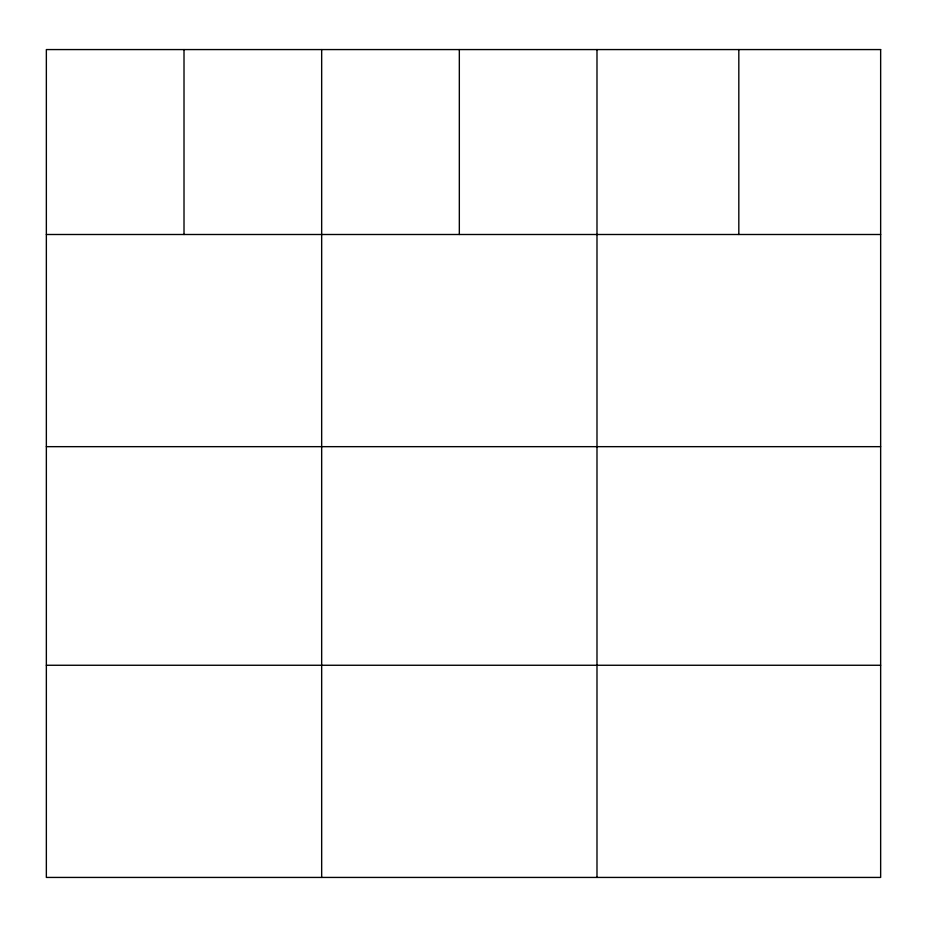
<?xml version="1.0" encoding="UTF-8"?>
<svg xmlns="http://www.w3.org/2000/svg" width="927" height="927" viewBox="0 0 927 927"><rect width="100%" height="100%" fill="white"/><g stroke="black" fill="none" stroke-linecap="round" stroke-linejoin="round"><path stroke-width="1.39" d="M46.35 234.496L880.65 234.496M46.35 446.663L880.65 446.663M46.35 665.262L880.65 665.262M738.819 49.571L738.819 234.496M596.988 49.571L596.988 877.429M459.328 49.571L459.328 234.496M321.669 49.571L321.669 877.429M184.01 49.571L184.01 234.496M880.65 49.571L46.35 49.571L46.35 877.429L880.65 877.429L880.65 49.571"/></g></svg>
